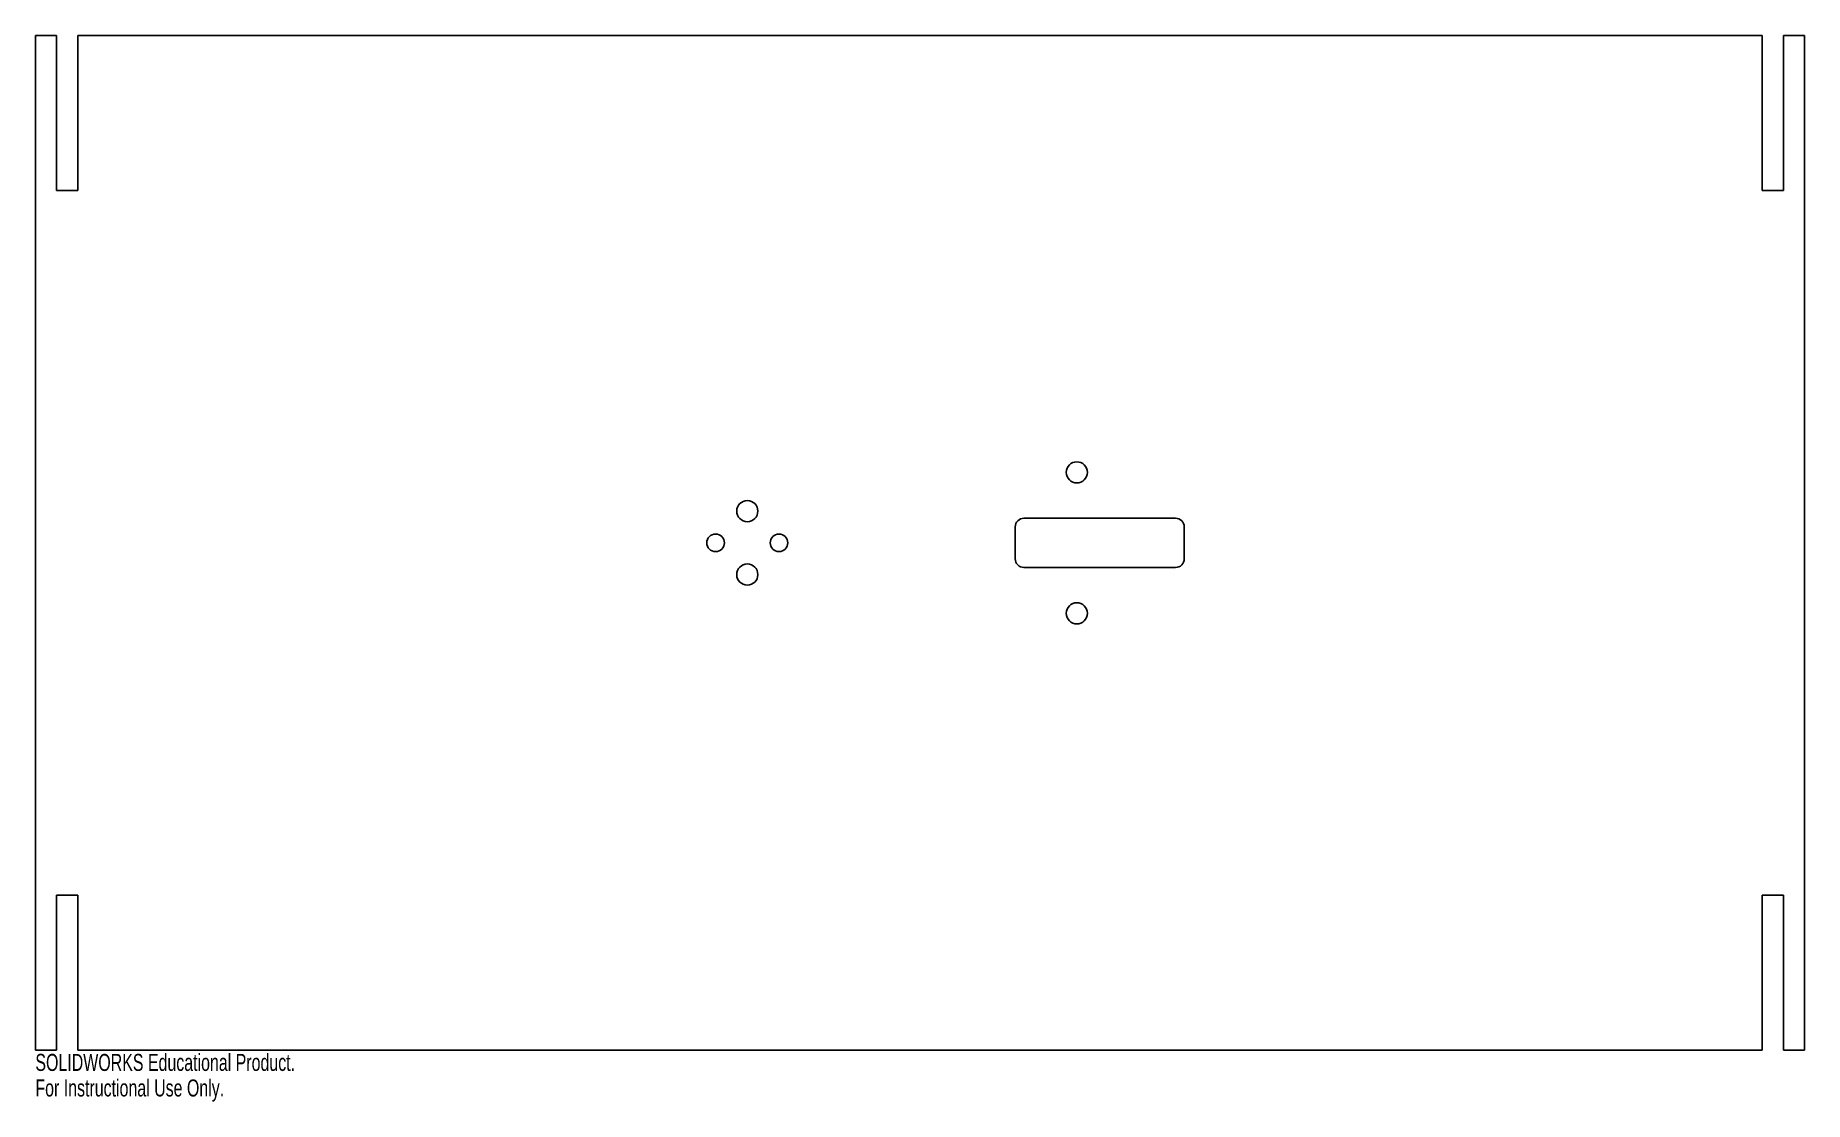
# Model space of a CAD drawing. Header units: millimetres. Extents: x -12 to 490, y -15 to 288.
import ezdxf

# ---------------------------------------------------------------- set-up
doc = ezdxf.new("R2010")
doc.units = ezdxf.units.MM
doc.styles.add('SLDTEXTSTYLE0', font='TXT', dxfattribs={"width": 0.7})

msp = doc.modelspace()

# ---------------------------------------------------------------- linework, layer by layer
at = {"color": 7, "linetype": 'Continuous', "lineweight": 25}
for p, q in [((-6, 288), (-12, 288)), ((-12, 288), (-12, 0)), ((-6, 244), (-6, 288)), ((478, 288), (0, 288)), ((0, 288), (0, 244)), ((478, 244), (478, 288)), ((490, 288), (484, 288)), ((484, 288), (484, 244)), ((490, 0), (490, 288)), ((0, 244), (-6, 244)), ((484, 244), (478, 244)), ((311.5, 151), (268.5, 151)), ((266, 148.5), (266, 139.5)), ((314, 139.5), (314, 148.5)), ((268.5, 137), (311.5, 137)), ((-6, 0), (-6, 44)), ((-6, 44), (0, 44)), ((0, 44), (0, 0)), ((478, 0), (478, 44)), ((478, 44), (484, 44)), ((484, 44), (484, 0)), ((-12, 0), (-6, 0)), ((0, 0), (478, 0)), ((484, 0), (490, 0))]:
    msp.add_line(p, q, dxfattribs=at)
for centre, radius in [((283.5, 164), 3), ((190, 153), 3), ((181, 144), 2.5), ((199, 144), 2.5), ((190, 135), 3), ((283.5, 124), 3)]:
    msp.add_circle(centre, radius, dxfattribs=at)
for centre, start, end in [((268.5, 148.5), 90, 180), ((311.5, 148.5), 0, 90), ((268.5, 139.5), 180, 270), ((311.5, 139.5), 270, 0)]:
    msp.add_arc(centre, 2.5, start, end, dxfattribs=at)

# ---------------------------------------------------------------- texts
at = {"color": 7, "linetype": 'Continuous', "char_height": 4.8336, "attachment_point": 1, "style": 'SLDTEXTSTYLE0'}
for s, insert in [('SOLIDWORKS Educational Product.', (-12, -1.02)), ('For Instructional Use Only.', (-12, -8.27))]:
    msp.add_mtext(s, dxfattribs=dict(at, insert=insert))

doc.saveas('drawing.dxf')
